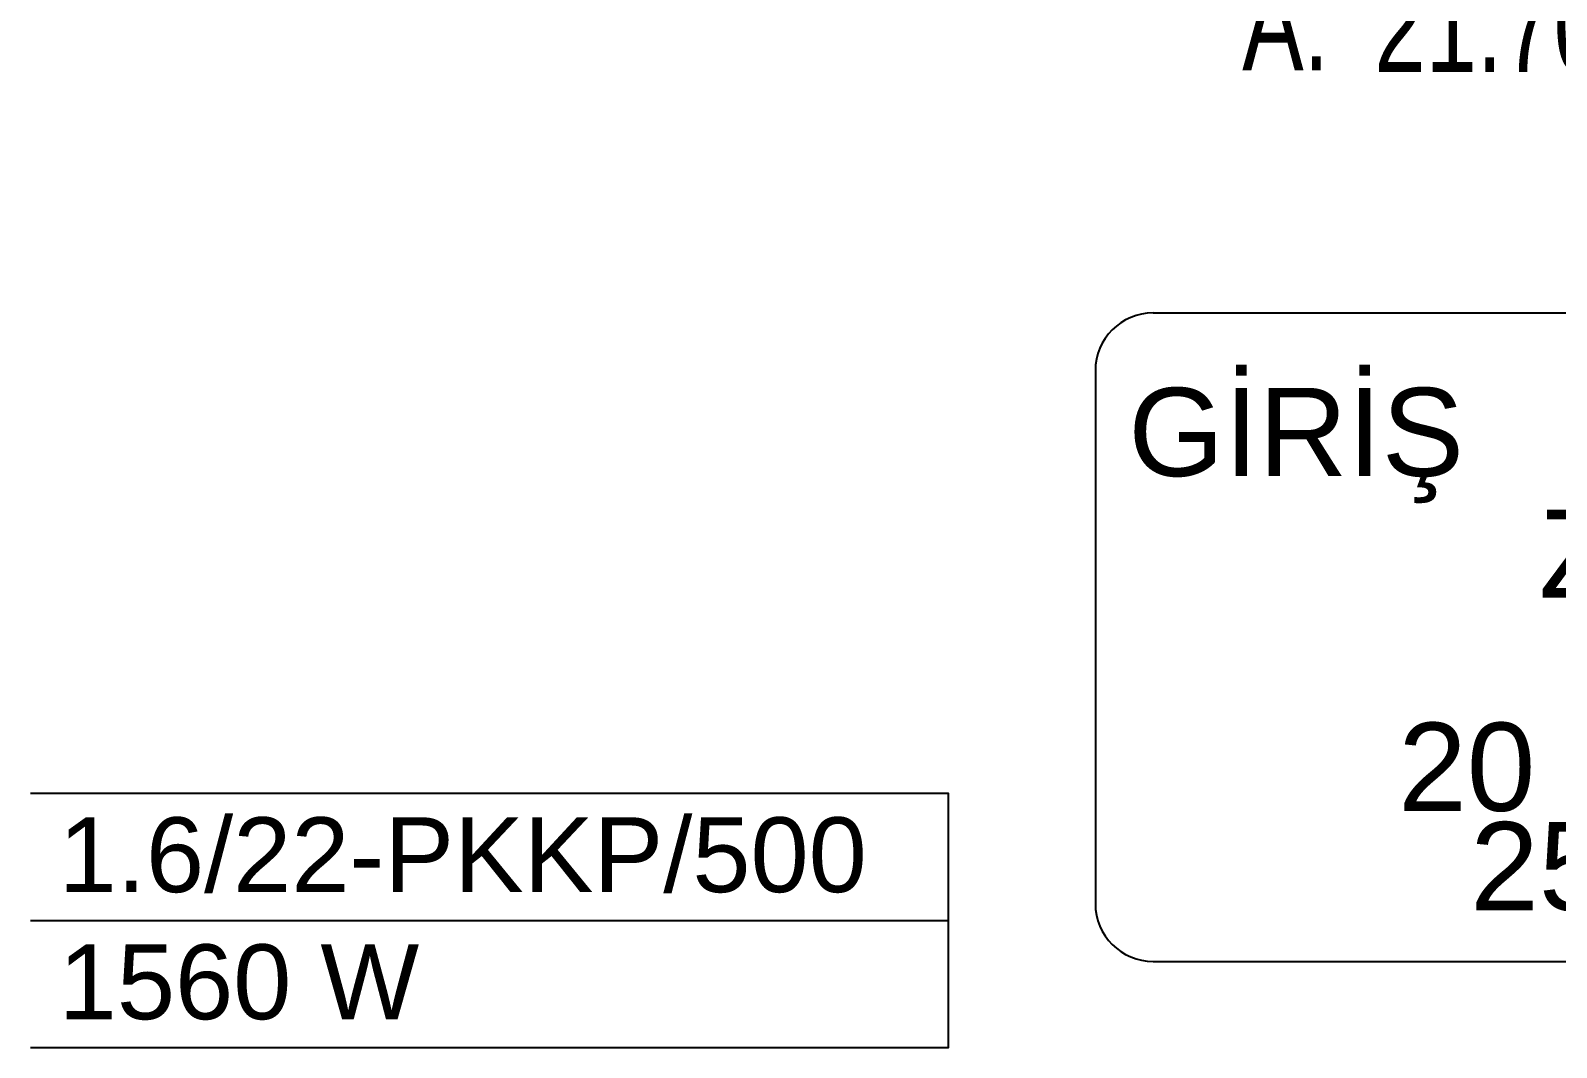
# Model space of a CAD drawing. Header units: inches. Extents: x 21 to 38546, y 13 to 15001.
# Drawn here: x 4776.9 to 4992.9, y 1393.8 to 1537.8 of the extents above; entities that cross this region are included whole.
import ezdxf
from ezdxf.enums import TextEntityAlignment as Align

# ---------------------------------------------------------------- set-up
doc = ezdxf.new("R2010")
doc.units = ezdxf.units.IN
doc.header["$MEASUREMENT"] = 0
doc.layers.add('PEX', color=1, linetype='Continuous')
doc.layers.add('RAD-MAHAL', color=2, linetype='Continuous')
doc.layers.add('Z_MİM_-KM-AREA-IDEN', color=8, linetype='Continuous', lineweight=25)
doc.styles.add('Arial_4', font='arial.ttf', dxfattribs={"height": 10})
doc.styles.add('MAH', font='arial.ttf', dxfattribs={"width": 0.8, "height": 17.5})
doc.styles.get("Standard").update_dxf_attribs({"font": 'arial.ttf'})
doc.styles.add('STYLE2', font='times.ttf')

# ---------------------------------------------------------------- blocks, each defined once
blk = doc.blocks.new('*U121')
blk.add_line((0, 0), (192.45, 0))
at = {"color": 7, "style": 'MAH', "width": 0.6}
blk.add_text('-', height=17.07, dxfattribs=at).set_placement((25.99, 13.11), align=Align.MIDDLE_CENTER)
at = {"color": 7, "style": 'Arial_4', "width": 0.7}
for s, p in [('m² ', (135.42, -17.69)), ('A:', (81.91, -17.69))]:
    blk.add_text(s, height=13.333, dxfattribs=at).set_placement(p)
for tag, p in [('K', (8.57, 13.11)), ('00', (33.43, 13.11)), ('MAHALADI', (72.42, 12.35))]:
    blk.add_attdef(tag, text='', height=17.33, dxfattribs=at).set_placement(p, align=Align.MIDDLE_LEFT)
blk.add_attdef('27.00', text='', height=13.33, dxfattribs=at).set_placement((133.25, -11.29), align=Align.MIDDLE_RIGHT)
blk = doc.blocks.new('IS_RADYATOR_TAG_MRD')
at = {"layer": 'RAD-MAHAL'}
blk.add_line((0, 18), (130, 18), dxfattribs=at)
blk.add_lwpolyline([(0, 0), (130, 0), (130, 36), (0, 36)], dxfattribs=at)
blk = doc.blocks.new('IS_MAHAL_NO1')
at = {"layer": 'RAD-MAHAL'}
for p, q in [((-57.03, 49.6), (57.21, 49.6)), ((-65.23, 41.4), (-65.23, -34.08)), ((65.41, 41.4), (65.41, -34.08))]:
    blk.add_line(p, q, dxfattribs=at)
blk.add_lwpolyline([(-57.03, -42.28), (57.21, -42.28)], dxfattribs=at)
for centre, start, end in [((-57.03, 41.4), 90, 180), ((57.21, 41.4), 0, 90), ((-57.03, -34.08), 180, 270), ((57.21, -34.08), 270, 0)]:
    blk.add_arc(centre, 8.2, start, end, dxfattribs=at)
at = {"layer": 'RAD-MAHAL', "color": 1, "style": 'STYLE2', "width": 0.8}
blk.add_text('%%DC', height=14.962, dxfattribs=at).set_placement((12.05, -23.16), align=Align.BOTTOM_CENTER)

msp = doc.modelspace()

# ---------------------------------------------------------------- block references
at = {"layer": 'RAD-MAHAL'}
for name, p in [('IS_MAHAL_NO1', (4992.88, 1448.23)), ('IS_RADYATOR_TAG_MRD', (4776.88, 1393.77))]:
    msp.add_blockref(name, p, dxfattribs=at)
at = {"layer": 'Z_MİM_-KM-AREA-IDEN'}
msp.add_blockref('*U121', (4866.54, 1549.9), dxfattribs=at).add_auto_attribs({'27.00': '21.70', '00': '01', 'K': 'Z', 'MAHALADI': 'GİRİŞ'})

# ---------------------------------------------------------------- texts
at = {"layer": 'PEX', "color": 1}
for s, p in [('GİRİŞ', (4932.31, 1474.71)), ('20', (4970.53, 1427.28))]:
    msp.add_text(s, height=12.5, dxfattribs=at).set_placement(p)
for s, p in [('Z-01', (5008.39, 1453.72)), ('2532W', (5008.39, 1409.45))]:
    msp.add_text(s, height=12.5, dxfattribs=at).set_placement(p, align=Align.BOTTOM_CENTER)
at = {"layer": 'RAD-MAHAL'}
for s, p in [('1.6/22-PKKP/500', (4780.88, 1415.77)), ('1560 W', (4780.88, 1397.77))]:
    msp.add_text(s, height=10.6, dxfattribs=at).set_placement(p)

doc.saveas('drawing.dxf')
